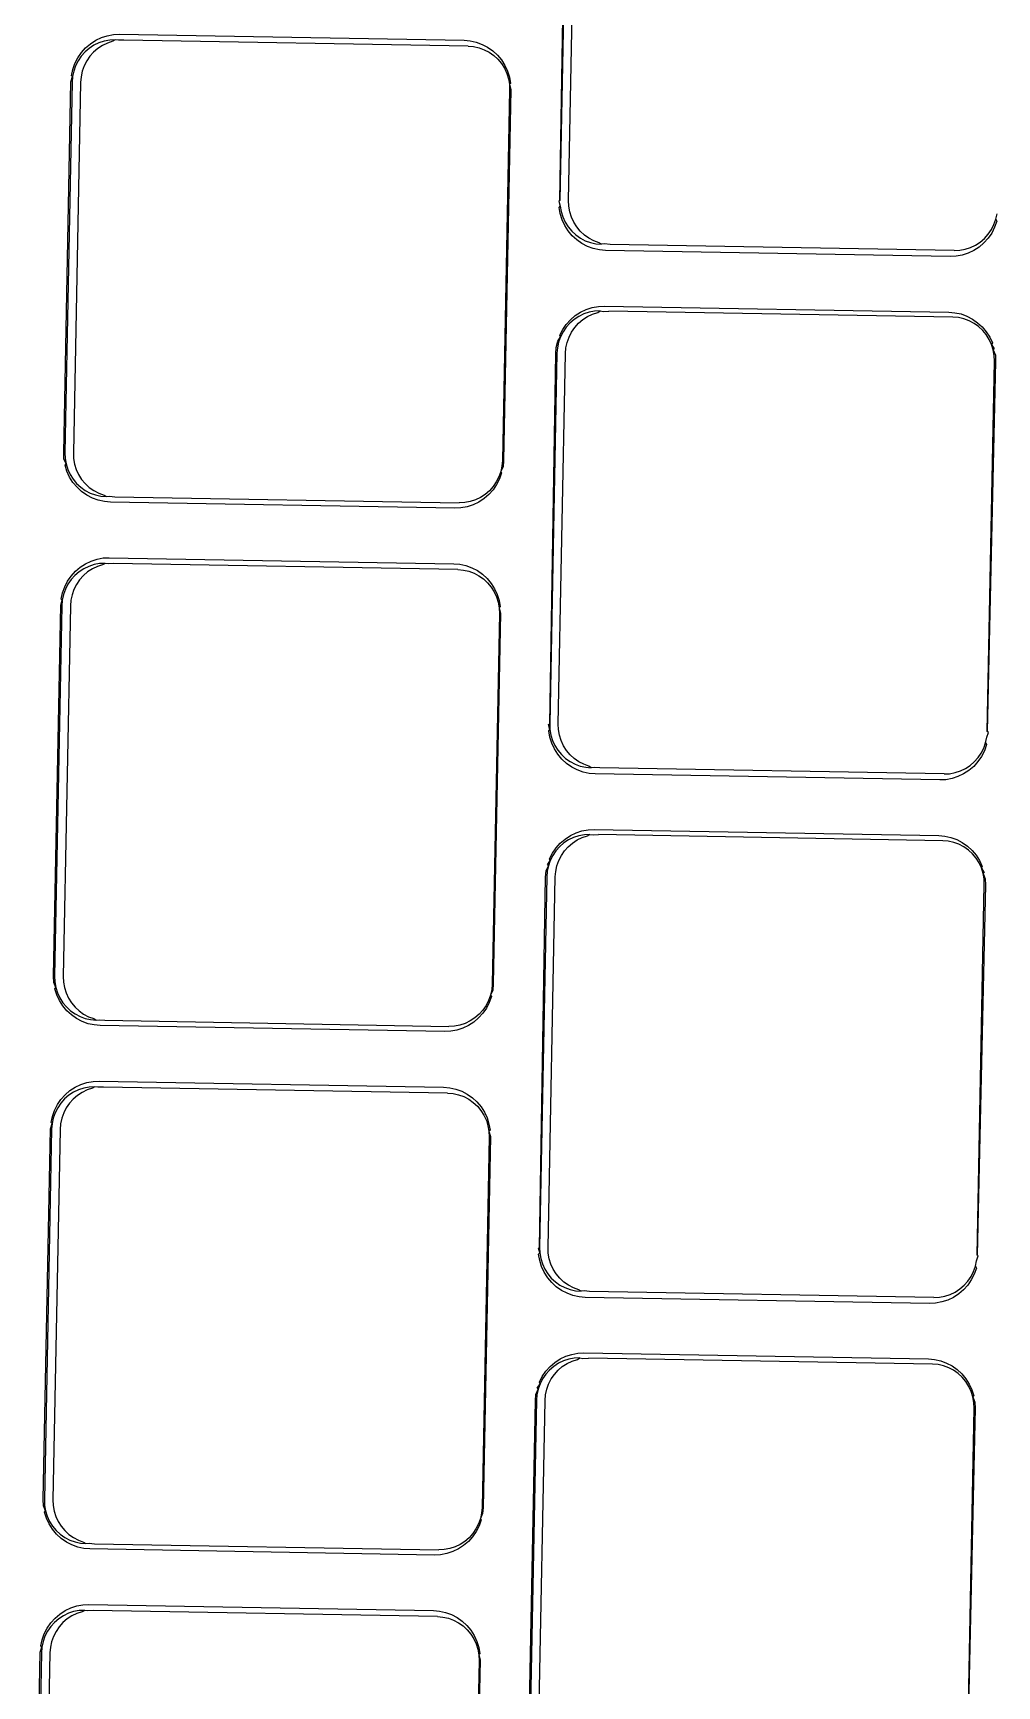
# Model space of a CAD drawing. Header units: millimetres. Extents: x 44692 to 333458, y -26854 to 14445.
# Drawn here: x 314041.9 to 314072.6, y -18710.8 to -18658.2 of the extents above; entities that cross this region are included whole.
import ezdxf

# ---------------------------------------------------------------- set-up
doc = ezdxf.new("R2010")
doc.units = ezdxf.units.MM
doc.header["$LTSCALE"] = 100
doc.layers.add('Muebles', color=112, linetype='Continuous')

msp = doc.modelspace()

# ---------------------------------------------------------------- linework, layer by layer
at = {"layer": 'Muebles'}
for p, q in [((314058.909, -18651.69), (314058.679, -18663.496)), ((314058.679, -18663.496), (314058.874, -18651.704)), ((314058.952, -18663.501), (314059.183, -18651.695)), ((314043.896, -18658.396), (314044.077, -18658.31)), ((314044.077, -18658.31), (314044.266, -18658.248)), ((314044.266, -18658.248), (314044.462, -18658.212)), ((314044.462, -18658.212), (314044.656, -18658.203)), ((314044.656, -18658.203), (314055.627, -18658.396)), ((314043.327, -18658.954), (314043.441, -18658.787)), ((314043.558, -18658.768), (314043.438, -18658.901)), ((314043.441, -18658.787), (314043.576, -18658.637)), ((314043.693, -18658.652), (314043.558, -18658.768)), ((314043.576, -18658.637), (314043.728, -18658.506)), ((314043.842, -18658.555), (314043.693, -18658.652)), ((314043.831, -18658.773), (314043.711, -18658.906)), ((314043.728, -18658.506), (314043.896, -18658.396)), ((314043.966, -18658.657), (314043.831, -18658.773)), ((314044.002, -18658.478), (314043.842, -18658.555)), ((314044.115, -18658.559), (314043.966, -18658.657)), ((314044.17, -18658.423), (314044.002, -18658.478)), ((314044.275, -18658.483), (314044.115, -18658.559)), ((314044.345, -18658.391), (314044.17, -18658.423)), ((314044.444, -18658.428), (314044.275, -18658.483)), ((314044.521, -18658.383), (314044.345, -18658.391)), ((314044.521, -18658.383), (314044.444, -18658.428)), ((314044.618, -18658.396), (314044.521, -18658.383)), ((314044.794, -18658.387), (314044.618, -18658.396)), ((314055.755, -18658.581), (314044.794, -18658.387)), ((314055.627, -18658.396), (314055.82, -18658.413)), ((314055.755, -18658.581), (314055.931, -18658.596)), ((314055.82, -18658.413), (314056.015, -18658.456)), ((314055.931, -18658.596), (314056.104, -18658.634)), ((314056.015, -18658.456), (314056.202, -18658.524)), ((314056.104, -18658.634), (314056.27, -18658.694)), ((314056.202, -18658.524), (314056.379, -18658.617)), ((314056.27, -18658.694), (314056.427, -18658.777)), ((314056.379, -18658.617), (314056.542, -18658.732)), ((314056.427, -18658.777), (314056.572, -18658.879)), ((314056.542, -18658.732), (314056.689, -18658.868)), ((314056.572, -18658.879), (314056.703, -18659)), ((314056.689, -18658.868), (314056.818, -18659.023)), ((314043.124, -18659.523), (314043.167, -18659.325)), ((314043.196, -18659.377), (314043.158, -18659.553)), ((314043.167, -18659.325), (314043.235, -18659.134)), ((314043.256, -18659.208), (314043.196, -18659.377)), ((314043.235, -18659.134), (314043.327, -18658.954)), ((314043.337, -18659.048), (314043.256, -18659.208)), ((314043.438, -18658.901), (314043.337, -18659.048)), ((314043.469, -18659.382), (314043.431, -18659.558)), ((314043.529, -18659.213), (314043.469, -18659.382)), ((314043.61, -18659.053), (314043.529, -18659.213)), ((314043.711, -18658.906), (314043.61, -18659.053)), ((314056.703, -18659), (314056.817, -18659.137)), ((314056.817, -18659.137), (314056.912, -18659.288)), ((314056.818, -18659.023), (314056.926, -18659.193)), ((314056.912, -18659.288), (314056.987, -18659.45)), ((314056.926, -18659.193), (314057.01, -18659.377)), ((314057.01, -18659.377), (314057.071, -18659.57)), ((314042.878, -18671.537), (314043.108, -18659.72)), ((314043.143, -18659.732), (314042.913, -18671.537)), ((314043.108, -18659.72), (314043.158, -18659.553)), ((314043.158, -18659.553), (314043.124, -18659.523)), ((314043.158, -18659.553), (314043.143, -18659.732)), ((314043.416, -18659.737), (314043.186, -18671.542)), ((314043.431, -18659.558), (314043.416, -18659.737)), ((314056.987, -18659.45), (314057.04, -18659.622)), ((314057.04, -18659.622), (314057.072, -18659.798)), ((314057.071, -18659.57), (314057.106, -18659.77)), ((314057.106, -18659.77), (314057.072, -18659.798)), ((314057.072, -18659.798), (314057.08, -18659.978)), ((314057.072, -18659.798), (314057.115, -18659.967)), ((314057.08, -18659.978), (314056.85, -18671.783)), ((314057.115, -18659.967), (314056.885, -18671.784)), ((314058.679, -18663.496), (314058.644, -18663.521)), ((314058.644, -18663.521), (314058.687, -18663.675)), ((314058.96, -18663.68), (314058.952, -18663.501)), ((314058.653, -18663.718), (314058.687, -18663.675)), ((314058.688, -18663.918), (314058.653, -18663.718)), ((314058.687, -18663.675), (314058.719, -18663.852)), ((314058.748, -18664.111), (314058.688, -18663.918)), ((314058.719, -18663.852), (314058.772, -18664.023)), ((314058.833, -18664.295), (314058.748, -18664.111)), ((314058.772, -18664.023), (314058.847, -18664.186)), ((314058.992, -18663.857), (314058.96, -18663.68)), ((314059.045, -18664.028), (314058.992, -18663.857)), ((314059.12, -18664.19), (314059.045, -18664.028)), ((314072.503, -18664.265), (314072.563, -18664.096)), ((314072.593, -18664.158), (314072.523, -18664.354)), ((314072.563, -18664.096), (314072.601, -18663.921)), ((314072.563, -18664.096), (314072.593, -18664.158)), ((314058.941, -18664.465), (314058.833, -18664.295)), ((314058.847, -18664.186), (314058.942, -18664.337)), ((314059.069, -18664.62), (314058.941, -18664.465)), ((314058.942, -18664.337), (314059.056, -18664.474)), ((314059.056, -18664.474), (314059.187, -18664.595)), ((314059.217, -18664.756), (314059.069, -18664.62)), ((314059.215, -18664.342), (314059.12, -18664.19)), ((314059.187, -18664.595), (314059.332, -18664.697)), ((314059.329, -18664.479), (314059.215, -18664.342)), ((314059.46, -18664.599), (314059.329, -18664.479)), ((314059.605, -18664.702), (314059.46, -18664.599)), ((314072.201, -18664.706), (314072.321, -18664.573)), ((314072.431, -18664.535), (314072.317, -18664.701)), ((314072.321, -18664.573), (314072.422, -18664.425)), ((314072.422, -18664.425), (314072.503, -18664.265)), ((314072.523, -18664.354), (314072.431, -18664.535)), ((314059.38, -18664.872), (314059.217, -18664.756)), ((314059.332, -18664.697), (314059.489, -18664.779)), ((314059.557, -18664.964), (314059.38, -18664.872)), ((314059.489, -18664.779), (314059.655, -18664.84)), ((314059.744, -18665.033), (314059.557, -18664.964)), ((314059.762, -18664.784), (314059.605, -18664.702)), ((314059.655, -18664.84), (314059.828, -18664.878)), ((314059.939, -18665.076), (314059.744, -18665.033)), ((314059.928, -18664.845), (314059.762, -18664.784)), ((314059.828, -18664.878), (314060.004, -18664.893)), ((314060.004, -18664.893), (314059.928, -18664.845)), ((314060.131, -18665.092), (314059.939, -18665.076)), ((314060.101, -18664.883), (314060.004, -18664.893)), ((314060.277, -18664.898), (314060.101, -18664.883)), ((314071.103, -18665.285), (314060.131, -18665.092)), ((314071.238, -18665.091), (314060.277, -18664.898)), ((314071.238, -18665.091), (314071.414, -18665.082)), ((314071.414, -18665.082), (314071.589, -18665.05)), ((314071.682, -18665.178), (314071.492, -18665.24)), ((314071.589, -18665.05), (314071.757, -18664.996)), ((314071.862, -18665.092), (314071.682, -18665.178)), ((314071.757, -18664.996), (314071.917, -18664.919)), ((314072.03, -18664.982), (314071.862, -18665.092)), ((314071.917, -18664.919), (314072.066, -18664.822)), ((314072.183, -18664.851), (314072.03, -18664.982)), ((314072.066, -18664.822), (314072.201, -18664.706)), ((314072.317, -18664.701), (314072.183, -18664.851)), ((314071.296, -18665.276), (314071.103, -18665.285)), ((314071.492, -18665.24), (314071.296, -18665.276)), ((314058.883, -18667.447), (314059.017, -18667.297)), ((314059.134, -18667.288), (314058.999, -18667.404)), ((314059.017, -18667.297), (314059.17, -18667.166)), ((314059.283, -18667.191), (314059.134, -18667.288)), ((314059.17, -18667.166), (314059.337, -18667.056)), ((314059.272, -18667.409), (314059.408, -18667.293)), ((314059.444, -18667.114), (314059.283, -18667.191)), ((314059.337, -18667.056), (314059.518, -18666.97)), ((314059.408, -18667.293), (314059.556, -18667.196)), ((314059.612, -18667.059), (314059.444, -18667.114)), ((314059.518, -18666.97), (314059.708, -18666.908)), ((314059.556, -18667.196), (314059.717, -18667.119)), ((314059.786, -18667.027), (314059.612, -18667.059)), ((314059.708, -18666.908), (314059.904, -18666.872)), ((314059.717, -18667.119), (314059.885, -18667.064)), ((314059.963, -18667.019), (314059.786, -18667.027)), ((314059.885, -18667.064), (314059.963, -18667.019)), ((314059.904, -18666.872), (314060.097, -18666.863)), ((314059.963, -18667.019), (314060.059, -18667.032)), ((314060.059, -18667.032), (314060.236, -18667.024)), ((314060.097, -18666.863), (314071.068, -18667.056)), ((314071.196, -18667.217), (314060.236, -18667.024)), ((314071.068, -18667.056), (314071.261, -18667.073)), ((314071.373, -18667.232), (314071.196, -18667.217)), ((314071.261, -18667.073), (314071.456, -18667.115)), ((314071.545, -18667.27), (314071.373, -18667.232)), ((314071.456, -18667.115), (314071.643, -18667.184)), ((314071.712, -18667.331), (314071.545, -18667.27)), ((314071.643, -18667.184), (314071.82, -18667.276)), ((314071.82, -18667.276), (314071.983, -18667.392)), ((314058.609, -18667.985), (314058.698, -18667.844)), ((314058.698, -18667.844), (314058.637, -18668.014)), ((314058.676, -18667.794), (314058.768, -18667.613)), ((314058.698, -18667.844), (314058.676, -18667.794)), ((314058.779, -18667.685), (314058.698, -18667.844)), ((314058.768, -18667.613), (314058.883, -18667.447)), ((314058.88, -18667.537), (314058.779, -18667.685)), ((314058.999, -18667.404), (314058.88, -18667.537)), ((314058.971, -18667.849), (314059.052, -18667.69)), ((314059.052, -18667.69), (314059.153, -18667.542)), ((314059.153, -18667.542), (314059.272, -18667.409)), ((314071.869, -18667.413), (314071.712, -18667.331)), ((314072.014, -18667.515), (314071.869, -18667.413)), ((314071.983, -18667.392), (314072.131, -18667.528)), ((314072.144, -18667.636), (314072.014, -18667.515)), ((314072.131, -18667.528), (314072.259, -18667.683)), ((314072.258, -18667.773), (314072.144, -18667.636)), ((314072.354, -18667.924), (314072.258, -18667.773)), ((314072.259, -18667.683), (314072.367, -18667.853)), ((314058.584, -18668.368), (314058.354, -18680.174)), ((314058.549, -18668.38), (314058.566, -18668.183)), ((314058.566, -18668.183), (314058.609, -18667.985)), ((314058.599, -18668.189), (314058.584, -18668.368)), ((314058.637, -18668.014), (314058.599, -18668.189)), ((314058.857, -18668.373), (314058.872, -18668.194)), ((314058.872, -18668.194), (314058.91, -18668.018)), ((314058.91, -18668.018), (314058.971, -18667.849)), ((314072.429, -18668.087), (314072.354, -18667.924)), ((314072.367, -18667.853), (314072.452, -18668.037)), ((314072.452, -18668.037), (314072.429, -18668.087)), ((314072.482, -18668.258), (314072.429, -18668.087)), ((314072.429, -18668.087), (314072.512, -18668.23)), ((314072.512, -18668.23), (314072.482, -18668.258)), ((314072.513, -18668.435), (314072.482, -18668.258)), ((314072.482, -18668.258), (314072.547, -18668.43)), ((314058.354, -18680.174), (314058.549, -18668.38)), ((314058.627, -18680.178), (314058.857, -18668.373)), ((314072.291, -18680.419), (314072.521, -18668.614)), ((314072.556, -18668.627), (314072.291, -18680.419)), ((314072.521, -18668.614), (314072.513, -18668.435)), ((314072.547, -18668.43), (314072.556, -18668.627)), ((314042.886, -18671.734), (314042.878, -18671.537)), ((314042.952, -18671.894), (314042.886, -18671.734)), ((314042.913, -18671.537), (314042.921, -18671.717)), ((314042.921, -18671.717), (314042.952, -18671.894)), ((314042.922, -18671.934), (314042.952, -18671.894)), ((314042.982, -18672.127), (314042.922, -18671.934)), ((314042.952, -18671.894), (314043.005, -18672.065)), ((314043.186, -18671.542), (314043.194, -18671.722)), ((314043.194, -18671.722), (314043.225, -18671.898)), ((314043.225, -18671.898), (314043.278, -18672.069)), ((314056.834, -18671.962), (314056.797, -18672.138)), ((314056.868, -18671.981), (314056.797, -18672.138)), ((314056.85, -18671.783), (314056.834, -18671.962)), ((314056.885, -18671.784), (314056.868, -18671.981)), ((314043.067, -18672.311), (314042.982, -18672.127)), ((314043.005, -18672.065), (314043.08, -18672.227)), ((314043.174, -18672.481), (314043.067, -18672.311)), ((314043.08, -18672.227), (314043.176, -18672.378)), ((314043.303, -18672.636), (314043.174, -18672.481)), ((314043.176, -18672.378), (314043.29, -18672.515)), ((314043.278, -18672.069), (314043.353, -18672.232)), ((314043.29, -18672.515), (314043.42, -18672.636)), ((314043.353, -18672.232), (314043.449, -18672.383)), ((314043.449, -18672.383), (314043.563, -18672.52)), ((314043.563, -18672.52), (314043.693, -18672.641)), ((314056.665, -18672.551), (314056.551, -18672.717)), ((314056.655, -18672.467), (314056.554, -18672.614)), ((314056.736, -18672.307), (314056.655, -18672.467)), ((314056.757, -18672.37), (314056.665, -18672.551)), ((314056.797, -18672.138), (314056.736, -18672.307)), ((314056.825, -18672.179), (314056.757, -18672.37)), ((314056.797, -18672.138), (314056.825, -18672.179)), ((314043.45, -18672.772), (314043.303, -18672.636)), ((314043.42, -18672.636), (314043.565, -18672.738)), ((314043.614, -18672.888), (314043.45, -18672.772)), ((314043.565, -18672.738), (314043.722, -18672.821)), ((314043.791, -18672.98), (314043.614, -18672.888)), ((314043.693, -18672.641), (314043.838, -18672.743)), ((314043.722, -18672.821), (314043.889, -18672.881)), ((314043.978, -18673.049), (314043.791, -18672.98)), ((314043.838, -18672.743), (314043.995, -18672.826)), ((314043.889, -18672.881), (314044.061, -18672.92)), ((314044.172, -18673.092), (314043.978, -18673.049)), ((314043.995, -18672.826), (314044.162, -18672.886)), ((314044.061, -18672.92), (314044.238, -18672.934)), ((314044.162, -18672.886), (314044.238, -18672.934)), ((314044.365, -18673.108), (314044.172, -18673.092)), ((314044.238, -18672.934), (314044.334, -18672.924)), ((314044.334, -18672.924), (314044.511, -18672.939)), ((314055.337, -18673.301), (314044.365, -18673.108)), ((314044.511, -18672.939), (314055.471, -18673.133)), ((314055.822, -18673.092), (314055.648, -18673.124)), ((314055.99, -18673.037), (314055.822, -18673.092)), ((314056.096, -18673.108), (314055.916, -18673.194)), ((314056.15, -18672.961), (314055.99, -18673.037)), ((314056.264, -18672.998), (314056.096, -18673.108)), ((314056.299, -18672.863), (314056.15, -18672.961)), ((314056.417, -18672.867), (314056.264, -18672.998)), ((314056.435, -18672.747), (314056.299, -18672.863)), ((314056.551, -18672.717), (314056.417, -18672.867)), ((314056.554, -18672.614), (314056.435, -18672.747)), ((314055.53, -18673.292), (314055.337, -18673.301)), ((314055.648, -18673.124), (314055.471, -18673.133)), ((314055.726, -18673.256), (314055.53, -18673.292)), ((314055.916, -18673.194), (314055.726, -18673.256)), ((314043.251, -18675.313), (314043.403, -18675.182)), ((314043.403, -18675.182), (314043.571, -18675.072)), ((314043.677, -18675.156), (314043.517, -18675.232)), ((314043.571, -18675.072), (314043.752, -18674.986)), ((314043.845, -18675.101), (314043.677, -18675.156)), ((314043.752, -18674.986), (314043.941, -18674.924)), ((314043.95, -18675.161), (314043.79, -18675.237)), ((314044.019, -18675.069), (314043.845, -18675.101)), ((314043.941, -18674.924), (314044.137, -18674.888)), ((314044.118, -18675.106), (314043.95, -18675.161)), ((314044.196, -18675.06), (314044.019, -18675.069)), ((314044.196, -18675.06), (314044.118, -18675.106)), ((314044.137, -18674.888), (314044.331, -18674.879)), ((314044.293, -18675.074), (314044.196, -18675.06)), ((314044.469, -18675.065), (314044.293, -18675.074)), ((314044.331, -18674.879), (314055.302, -18675.072)), ((314055.43, -18675.258), (314044.469, -18675.065)), ((314055.302, -18675.072), (314055.495, -18675.089)), ((314055.495, -18675.089), (314055.689, -18675.131)), ((314055.689, -18675.131), (314055.877, -18675.2)), ((314055.877, -18675.2), (314056.054, -18675.292)), ((314042.91, -18675.81), (314043.002, -18675.629)), ((314043.012, -18675.726), (314042.931, -18675.886)), ((314043.002, -18675.629), (314043.116, -18675.463)), ((314043.113, -18675.579), (314043.012, -18675.726)), ((314043.233, -18675.446), (314043.113, -18675.579)), ((314043.116, -18675.463), (314043.251, -18675.313)), ((314043.285, -18675.731), (314043.204, -18675.891)), ((314043.368, -18675.33), (314043.233, -18675.446)), ((314043.386, -18675.583), (314043.285, -18675.731)), ((314043.517, -18675.232), (314043.368, -18675.33)), ((314043.506, -18675.45), (314043.386, -18675.583)), ((314043.641, -18675.334), (314043.506, -18675.45)), ((314043.79, -18675.237), (314043.641, -18675.334)), ((314055.43, -18675.258), (314055.606, -18675.273)), ((314055.606, -18675.273), (314055.779, -18675.311)), ((314055.779, -18675.311), (314055.945, -18675.372)), ((314055.945, -18675.372), (314056.102, -18675.454)), ((314056.054, -18675.292), (314056.217, -18675.408)), ((314056.102, -18675.454), (314056.247, -18675.557)), ((314056.217, -18675.408), (314056.364, -18675.544)), ((314056.247, -18675.557), (314056.378, -18675.678)), ((314056.364, -18675.544), (314056.493, -18675.699)), ((314056.378, -18675.678), (314056.492, -18675.815)), ((314056.493, -18675.699), (314056.601, -18675.869)), ((314042.783, -18676.396), (314042.833, -18676.231)), ((314042.799, -18676.199), (314042.842, -18676.001)), ((314042.833, -18676.231), (314042.799, -18676.199)), ((314042.833, -18676.231), (314042.818, -18676.41)), ((314042.871, -18676.055), (314042.833, -18676.231)), ((314042.842, -18676.001), (314042.91, -18675.81)), ((314042.931, -18675.886), (314042.871, -18676.055)), ((314043.106, -18676.235), (314043.091, -18676.414)), ((314043.144, -18676.06), (314043.106, -18676.235)), ((314043.204, -18675.891), (314043.144, -18676.06)), ((314056.492, -18675.815), (314056.587, -18675.966)), ((314056.587, -18675.966), (314056.662, -18676.128)), ((314056.601, -18675.869), (314056.685, -18676.053)), ((314056.662, -18676.128), (314056.715, -18676.299)), ((314056.685, -18676.053), (314056.746, -18676.246)), ((314056.746, -18676.246), (314056.781, -18676.446)), ((314042.553, -18688.213), (314042.783, -18676.396)), ((314042.818, -18676.41), (314042.588, -18688.215)), ((314043.091, -18676.414), (314042.861, -18688.22)), ((314056.755, -18676.656), (314056.524, -18688.461)), ((314056.79, -18676.643), (314056.559, -18688.46)), ((314056.715, -18676.299), (314056.746, -18676.476)), ((314056.781, -18676.446), (314056.746, -18676.476)), ((314056.746, -18676.476), (314056.755, -18676.656)), ((314056.746, -18676.476), (314056.79, -18676.643)), ((314058.319, -18680.197), (314058.354, -18680.174)), ((314058.362, -18680.353), (314058.319, -18680.197)), ((314058.328, -18680.394), (314058.362, -18680.353)), ((314058.363, -18680.594), (314058.328, -18680.394)), ((314058.354, -18680.174), (314058.362, -18680.353)), ((314058.362, -18680.353), (314058.393, -18680.53)), ((314058.635, -18680.358), (314058.627, -18680.178)), ((314058.666, -18680.535), (314058.635, -18680.358)), ((314072.276, -18680.598), (314072.326, -18680.45)), ((314072.326, -18680.45), (314072.291, -18680.419)), ((314058.423, -18680.787), (314058.363, -18680.594)), ((314058.393, -18680.53), (314058.447, -18680.701)), ((314058.508, -18680.971), (314058.423, -18680.787)), ((314058.447, -18680.701), (314058.522, -18680.863)), ((314058.616, -18681.141), (314058.508, -18680.971)), ((314058.522, -18680.863), (314058.617, -18681.014)), ((314058.72, -18680.706), (314058.666, -18680.535)), ((314058.795, -18680.868), (314058.72, -18680.706)), ((314058.89, -18681.019), (314058.795, -18680.868)), ((314072.097, -18681.103), (314072.178, -18680.943)), ((314072.178, -18680.943), (314072.238, -18680.774)), ((314072.268, -18680.834), (314072.198, -18681.03)), ((314072.238, -18680.774), (314072.276, -18680.598)), ((314072.238, -18680.774), (314072.268, -18680.834)), ((314058.744, -18681.296), (314058.616, -18681.141)), ((314058.617, -18681.014), (314058.731, -18681.152)), ((314058.731, -18681.152), (314058.862, -18681.272)), ((314058.891, -18681.432), (314058.744, -18681.296)), ((314058.862, -18681.272), (314059.007, -18681.375)), ((314059.004, -18681.156), (314058.89, -18681.019)), ((314059.055, -18681.548), (314058.891, -18681.432)), ((314059.135, -18681.277), (314059.004, -18681.156)), ((314059.007, -18681.375), (314059.164, -18681.457)), ((314059.28, -18681.38), (314059.135, -18681.277)), ((314059.164, -18681.457), (314059.33, -18681.518)), ((314059.437, -18681.462), (314059.28, -18681.38)), ((314059.33, -18681.518), (314059.503, -18681.556)), ((314059.603, -18681.523), (314059.437, -18681.462)), ((314059.679, -18681.571), (314059.603, -18681.523)), ((314071.592, -18681.597), (314071.741, -18681.5)), ((314071.858, -18681.527), (314071.705, -18681.658)), ((314071.741, -18681.5), (314071.876, -18681.383)), ((314071.992, -18681.377), (314071.858, -18681.527)), ((314071.876, -18681.383), (314071.996, -18681.25)), ((314072.106, -18681.211), (314071.992, -18681.377)), ((314071.996, -18681.25), (314072.097, -18681.103)), ((314072.198, -18681.03), (314072.106, -18681.211)), ((314059.232, -18681.64), (314059.055, -18681.548)), ((314059.419, -18681.709), (314059.232, -18681.64)), ((314059.614, -18681.751), (314059.419, -18681.709)), ((314059.503, -18681.556), (314059.679, -18681.571)), ((314059.806, -18681.768), (314059.614, -18681.751)), ((314059.776, -18681.561), (314059.679, -18681.571)), ((314059.952, -18681.575), (314059.776, -18681.561)), ((314070.778, -18681.961), (314059.806, -18681.768)), ((314070.913, -18681.769), (314059.952, -18681.575)), ((314070.971, -18681.952), (314070.778, -18681.961)), ((314070.913, -18681.769), (314071.089, -18681.76)), ((314071.167, -18681.916), (314070.971, -18681.952)), ((314071.089, -18681.76), (314071.263, -18681.728)), ((314071.357, -18681.854), (314071.167, -18681.916)), ((314071.263, -18681.728), (314071.432, -18681.673)), ((314071.537, -18681.768), (314071.357, -18681.854)), ((314071.432, -18681.673), (314071.592, -18681.597)), ((314071.705, -18681.658), (314071.537, -18681.768)), ((314059.193, -18683.646), (314059.383, -18683.584)), ((314059.383, -18683.584), (314059.579, -18683.548)), ((314059.579, -18683.548), (314059.772, -18683.539)), ((314059.772, -18683.539), (314070.743, -18683.732)), ((314058.443, -18684.289), (314058.557, -18684.123)), ((314058.674, -18684.082), (314058.555, -18684.215)), ((314058.557, -18684.123), (314058.692, -18683.973)), ((314058.809, -18683.966), (314058.674, -18684.082)), ((314058.692, -18683.973), (314058.845, -18683.842)), ((314058.958, -18683.869), (314058.809, -18683.966)), ((314058.828, -18684.22), (314058.947, -18684.087)), ((314058.845, -18683.842), (314059.012, -18683.732)), ((314058.947, -18684.087), (314059.082, -18683.971)), ((314059.118, -18683.792), (314058.958, -18683.869)), ((314059.012, -18683.732), (314059.193, -18683.646)), ((314059.082, -18683.971), (314059.231, -18683.873)), ((314059.287, -18683.737), (314059.118, -18683.792)), ((314059.231, -18683.873), (314059.391, -18683.797)), ((314059.461, -18683.705), (314059.287, -18683.737)), ((314059.391, -18683.797), (314059.56, -18683.742)), ((314059.638, -18683.697), (314059.461, -18683.705)), ((314059.56, -18683.742), (314059.638, -18683.697)), ((314059.638, -18683.697), (314059.734, -18683.71)), ((314059.734, -18683.71), (314059.911, -18683.701)), ((314070.871, -18683.895), (314059.911, -18683.701)), ((314070.743, -18683.732), (314070.936, -18683.748)), ((314071.047, -18683.91), (314070.871, -18683.895)), ((314070.936, -18683.748), (314071.131, -18683.791)), ((314071.22, -18683.948), (314071.047, -18683.91)), ((314071.131, -18683.791), (314071.318, -18683.86)), ((314071.386, -18684.008), (314071.22, -18683.948)), ((314071.318, -18683.86), (314071.495, -18683.952)), ((314071.543, -18684.091), (314071.386, -18684.008)), ((314071.495, -18683.952), (314071.658, -18684.068)), ((314071.689, -18684.193), (314071.543, -18684.091)), ((314071.658, -18684.068), (314071.806, -18684.204)), ((314058.241, -18684.859), (314058.312, -18684.691)), ((314058.312, -18684.691), (314058.274, -18684.867)), ((314058.283, -18684.661), (314058.372, -18684.522)), ((314058.312, -18684.691), (314058.283, -18684.661)), ((314058.372, -18684.522), (314058.312, -18684.691)), ((314058.351, -18684.47), (314058.443, -18684.289)), ((314058.372, -18684.522), (314058.351, -18684.47)), ((314058.454, -18684.363), (314058.372, -18684.522)), ((314058.555, -18684.215), (314058.454, -18684.363)), ((314058.547, -18684.872), (314058.585, -18684.696)), ((314058.585, -18684.696), (314058.645, -18684.527)), ((314058.645, -18684.527), (314058.727, -18684.367)), ((314058.727, -18684.367), (314058.828, -18684.22)), ((314071.819, -18684.314), (314071.689, -18684.193)), ((314071.806, -18684.204), (314071.934, -18684.359)), ((314071.933, -18684.451), (314071.819, -18684.314)), ((314072.028, -18684.602), (314071.933, -18684.451)), ((314071.934, -18684.359), (314072.042, -18684.529)), ((314072.104, -18684.764), (314072.028, -18684.602)), ((314072.042, -18684.529), (314072.127, -18684.713)), ((314058.259, -18685.046), (314058.029, -18696.851)), ((314058.029, -18696.851), (314058.224, -18685.056)), ((314058.224, -18685.056), (314058.241, -18684.859)), ((314058.274, -18684.867), (314058.259, -18685.046)), ((314058.302, -18696.856), (314058.532, -18685.051)), ((314058.532, -18685.051), (314058.547, -18684.872)), ((314072.127, -18684.713), (314072.104, -18684.764)), ((314072.157, -18684.936), (314072.104, -18684.764)), ((314072.104, -18684.764), (314072.187, -18684.906)), ((314072.187, -18684.906), (314072.157, -18684.936)), ((314072.188, -18685.112), (314072.157, -18684.936)), ((314072.157, -18684.936), (314072.222, -18685.106)), ((314072.196, -18685.292), (314072.188, -18685.112)), ((314072.222, -18685.106), (314072.231, -18685.303)), ((314071.966, -18697.097), (314072.196, -18685.292)), ((314072.231, -18685.303), (314071.966, -18697.097)), ((314042.561, -18688.41), (314042.553, -18688.213)), ((314042.588, -18688.215), (314042.596, -18688.395)), ((314042.861, -18688.22), (314042.869, -18688.399)), ((314042.627, -18688.571), (314042.561, -18688.41)), ((314042.596, -18688.395), (314042.627, -18688.571)), ((314042.597, -18688.61), (314042.627, -18688.571)), ((314042.657, -18688.803), (314042.597, -18688.61)), ((314042.627, -18688.571), (314042.68, -18688.742)), ((314042.742, -18688.987), (314042.657, -18688.803)), ((314042.68, -18688.742), (314042.755, -18688.905)), ((314042.755, -18688.905), (314042.851, -18689.056)), ((314042.869, -18688.399), (314042.9, -18688.576)), ((314042.9, -18688.576), (314042.953, -18688.747)), ((314042.953, -18688.747), (314043.028, -18688.91)), ((314043.028, -18688.91), (314043.124, -18689.061)), ((314056.471, -18688.816), (314056.411, -18688.985)), ((314056.5, -18688.855), (314056.432, -18689.046)), ((314056.509, -18688.64), (314056.471, -18688.816)), ((314056.543, -18688.657), (314056.471, -18688.816)), ((314056.471, -18688.816), (314056.5, -18688.855)), ((314056.524, -18688.461), (314056.509, -18688.64)), ((314056.559, -18688.46), (314056.543, -18688.657)), ((314042.849, -18689.157), (314042.742, -18688.987)), ((314042.978, -18689.312), (314042.849, -18689.157)), ((314042.851, -18689.056), (314042.965, -18689.193)), ((314042.965, -18689.193), (314043.095, -18689.314)), ((314043.125, -18689.448), (314042.978, -18689.312)), ((314043.095, -18689.314), (314043.24, -18689.416)), ((314043.124, -18689.061), (314043.238, -18689.198)), ((314043.238, -18689.198), (314043.368, -18689.319)), ((314043.24, -18689.416), (314043.397, -18689.498)), ((314043.368, -18689.319), (314043.513, -18689.421)), ((314043.513, -18689.421), (314043.67, -18689.503)), ((314056.11, -18689.425), (314055.974, -18689.541)), ((314056.226, -18689.393), (314056.092, -18689.543)), ((314056.229, -18689.292), (314056.11, -18689.425)), ((314056.34, -18689.227), (314056.226, -18689.393)), ((314056.33, -18689.144), (314056.229, -18689.292)), ((314056.411, -18688.985), (314056.33, -18689.144)), ((314056.432, -18689.046), (314056.34, -18689.227)), ((314043.289, -18689.564), (314043.125, -18689.448)), ((314043.466, -18689.656), (314043.289, -18689.564)), ((314043.397, -18689.498), (314043.564, -18689.559)), ((314043.653, -18689.725), (314043.466, -18689.656)), ((314043.564, -18689.559), (314043.736, -18689.597)), ((314043.847, -18689.767), (314043.653, -18689.725)), ((314043.67, -18689.503), (314043.837, -18689.564)), ((314043.736, -18689.597), (314043.913, -18689.612)), ((314043.837, -18689.564), (314043.913, -18689.612)), ((314044.04, -18689.784), (314043.847, -18689.767)), ((314043.913, -18689.612), (314044.009, -18689.602)), ((314044.009, -18689.602), (314044.186, -18689.617)), ((314055.012, -18689.977), (314044.04, -18689.784)), ((314044.186, -18689.617), (314055.146, -18689.81)), ((314055.323, -18689.802), (314055.146, -18689.81)), ((314055.401, -18689.932), (314055.205, -18689.968)), ((314055.497, -18689.77), (314055.323, -18689.802)), ((314055.591, -18689.87), (314055.401, -18689.932)), ((314055.665, -18689.715), (314055.497, -18689.77)), ((314055.771, -18689.784), (314055.591, -18689.87)), ((314055.825, -18689.638), (314055.665, -18689.715)), ((314055.939, -18689.674), (314055.771, -18689.784)), ((314055.974, -18689.541), (314055.825, -18689.638)), ((314056.092, -18689.543), (314055.939, -18689.674)), ((314055.205, -18689.968), (314055.012, -18689.977)), ((314042.791, -18692.139), (314042.926, -18691.989)), ((314043.043, -18692.007), (314042.907, -18692.123)), ((314042.926, -18691.989), (314043.078, -18691.858)), ((314043.192, -18691.91), (314043.043, -18692.007)), ((314043.078, -18691.858), (314043.246, -18691.748)), ((314043.316, -18692.012), (314043.18, -18692.128)), ((314043.352, -18691.833), (314043.192, -18691.91)), ((314043.246, -18691.748), (314043.427, -18691.662)), ((314043.465, -18691.915), (314043.316, -18692.012)), ((314043.52, -18691.779), (314043.352, -18691.833)), ((314043.427, -18691.662), (314043.616, -18691.6)), ((314043.625, -18691.838), (314043.465, -18691.915)), ((314043.694, -18691.747), (314043.52, -18691.779)), ((314043.616, -18691.6), (314043.812, -18691.564)), ((314043.793, -18691.783), (314043.625, -18691.838)), ((314043.871, -18691.738), (314043.694, -18691.747)), ((314043.871, -18691.738), (314043.793, -18691.783)), ((314043.812, -18691.564), (314044.006, -18691.555)), ((314043.967, -18691.751), (314043.871, -18691.738)), ((314044.144, -18691.743), (314043.967, -18691.751)), ((314044.006, -18691.555), (314054.977, -18691.748)), ((314055.105, -18691.936), (314044.144, -18691.743)), ((314054.977, -18691.748), (314055.17, -18691.765)), ((314055.105, -18691.936), (314055.281, -18691.951)), ((314055.17, -18691.765), (314055.364, -18691.807)), ((314055.281, -18691.951), (314055.453, -18691.989)), ((314055.364, -18691.807), (314055.552, -18691.876)), ((314055.453, -18691.989), (314055.62, -18692.05)), ((314055.552, -18691.876), (314055.729, -18691.968)), ((314055.62, -18692.05), (314055.777, -18692.132)), ((314055.729, -18691.968), (314055.892, -18692.084)), ((314042.517, -18692.677), (314042.585, -18692.486)), ((314042.606, -18692.564), (314042.546, -18692.733)), ((314042.585, -18692.486), (314042.677, -18692.305)), ((314042.687, -18692.404), (314042.606, -18692.564)), ((314042.677, -18692.305), (314042.791, -18692.139)), ((314042.788, -18692.256), (314042.687, -18692.404)), ((314042.907, -18692.123), (314042.788, -18692.256)), ((314042.879, -18692.569), (314042.819, -18692.738)), ((314042.96, -18692.409), (314042.879, -18692.569)), ((314043.061, -18692.261), (314042.96, -18692.409)), ((314043.18, -18692.128), (314043.061, -18692.261)), ((314055.777, -18692.132), (314055.922, -18692.235)), ((314055.892, -18692.084), (314056.039, -18692.22)), ((314055.922, -18692.235), (314056.052, -18692.355)), ((314056.039, -18692.22), (314056.168, -18692.375)), ((314056.052, -18692.355), (314056.166, -18692.492)), ((314056.166, -18692.492), (314056.262, -18692.643)), ((314056.168, -18692.375), (314056.276, -18692.545)), ((314056.276, -18692.545), (314056.36, -18692.729)), ((314042.228, -18704.889), (314042.458, -18693.072)), ((314042.493, -18693.087), (314042.262, -18704.893)), ((314042.458, -18693.072), (314042.508, -18692.908)), ((314042.474, -18692.875), (314042.517, -18692.677)), ((314042.508, -18692.908), (314042.474, -18692.875)), ((314042.508, -18692.908), (314042.493, -18693.087)), ((314042.546, -18692.733), (314042.508, -18692.908)), ((314042.766, -18693.092), (314042.536, -18704.898)), ((314042.781, -18692.913), (314042.766, -18693.092)), ((314042.819, -18692.738), (314042.781, -18692.913)), ((314056.262, -18692.643), (314056.337, -18692.806)), ((314056.337, -18692.806), (314056.39, -18692.977)), ((314056.36, -18692.729), (314056.421, -18692.922)), ((314056.39, -18692.977), (314056.421, -18693.154)), ((314056.421, -18692.922), (314056.456, -18693.122)), ((314056.456, -18693.122), (314056.421, -18693.154)), ((314056.429, -18693.333), (314056.199, -18705.139)), ((314056.465, -18693.319), (314056.234, -18705.136)), ((314056.421, -18693.154), (314056.429, -18693.333)), ((314056.421, -18693.154), (314056.465, -18693.319)), ((314057.994, -18696.873), (314058.029, -18696.851)), ((314058.037, -18697.031), (314057.994, -18696.873)), ((314058.003, -18697.07), (314058.037, -18697.031)), ((314058.038, -18697.27), (314058.003, -18697.07)), ((314058.029, -18696.851), (314058.037, -18697.031)), ((314058.037, -18697.031), (314058.068, -18697.208)), ((314058.098, -18697.463), (314058.038, -18697.27)), ((314058.068, -18697.208), (314058.122, -18697.379)), ((314058.31, -18697.036), (314058.302, -18696.856)), ((314058.341, -18697.212), (314058.31, -18697.036)), ((314058.395, -18697.383), (314058.341, -18697.212)), ((314071.913, -18697.452), (314071.951, -18697.276)), ((314071.951, -18697.276), (314072.001, -18697.126)), ((314072.001, -18697.126), (314071.966, -18697.097)), ((314058.183, -18697.647), (314058.098, -18697.463)), ((314058.122, -18697.379), (314058.197, -18697.541)), ((314058.291, -18697.817), (314058.183, -18697.647)), ((314058.197, -18697.541), (314058.292, -18697.692)), ((314058.419, -18697.972), (314058.291, -18697.817)), ((314058.292, -18697.692), (314058.406, -18697.829)), ((314058.47, -18697.546), (314058.395, -18697.383)), ((314058.406, -18697.829), (314058.537, -18697.95)), ((314058.565, -18697.697), (314058.47, -18697.546)), ((314058.679, -18697.834), (314058.565, -18697.697)), ((314058.81, -18697.955), (314058.679, -18697.834)), ((314071.67, -18697.928), (314071.772, -18697.781)), ((314071.772, -18697.781), (314071.853, -18697.621)), ((314071.873, -18697.706), (314071.781, -18697.887)), ((314071.853, -18697.621), (314071.913, -18697.452)), ((314071.943, -18697.51), (314071.873, -18697.706)), ((314071.913, -18697.452), (314071.943, -18697.51)), ((314058.566, -18698.108), (314058.419, -18697.972)), ((314058.537, -18697.95), (314058.682, -18698.053)), ((314058.73, -18698.224), (314058.566, -18698.108)), ((314058.682, -18698.053), (314058.839, -18698.135)), ((314058.907, -18698.316), (314058.73, -18698.224)), ((314058.955, -18698.057), (314058.81, -18697.955)), ((314058.839, -18698.135), (314059.005, -18698.195)), ((314059.094, -18698.385), (314058.907, -18698.316)), ((314059.112, -18698.14), (314058.955, -18698.057)), ((314059.005, -18698.195), (314059.178, -18698.234)), ((314059.289, -18698.427), (314059.094, -18698.385)), ((314059.278, -18698.2), (314059.112, -18698.14)), ((314059.178, -18698.234), (314059.354, -18698.248)), ((314059.354, -18698.248), (314059.278, -18698.2)), ((314059.451, -18698.238), (314059.354, -18698.248)), ((314059.627, -18698.253), (314059.451, -18698.238)), ((314070.588, -18698.447), (314059.627, -18698.253)), ((314070.938, -18698.406), (314071.107, -18698.351)), ((314071.107, -18698.351), (314071.267, -18698.275)), ((314071.38, -18698.334), (314071.212, -18698.444)), ((314071.267, -18698.275), (314071.416, -18698.177)), ((314071.533, -18698.203), (314071.38, -18698.334)), ((314071.416, -18698.177), (314071.551, -18698.061)), ((314071.667, -18698.053), (314071.533, -18698.203)), ((314071.551, -18698.061), (314071.67, -18697.928)), ((314071.781, -18697.887), (314071.667, -18698.053)), ((314059.481, -18698.444), (314059.289, -18698.427)), ((314070.453, -18698.637), (314059.481, -18698.444)), ((314070.646, -18698.628), (314070.453, -18698.637)), ((314070.588, -18698.447), (314070.764, -18698.438)), ((314070.842, -18698.592), (314070.646, -18698.628)), ((314070.764, -18698.438), (314070.938, -18698.406)), ((314071.032, -18698.53), (314070.842, -18698.592)), ((314071.212, -18698.444), (314071.032, -18698.53)), ((314058.519, -18700.518), (314058.687, -18700.408)), ((314058.793, -18700.47), (314058.633, -18700.546)), ((314058.687, -18700.408), (314058.868, -18700.322)), ((314058.962, -18700.415), (314058.793, -18700.47)), ((314058.868, -18700.322), (314059.058, -18700.26)), ((314058.906, -18700.551), (314059.066, -18700.475)), ((314059.136, -18700.383), (314058.962, -18700.415)), ((314059.058, -18700.26), (314059.254, -18700.224)), ((314059.066, -18700.475), (314059.235, -18700.42)), ((314059.313, -18700.374), (314059.136, -18700.383)), ((314059.235, -18700.42), (314059.313, -18700.374)), ((314059.254, -18700.224), (314059.447, -18700.215)), ((314059.313, -18700.374), (314059.409, -18700.388)), ((314059.409, -18700.388), (314059.586, -18700.379)), ((314059.447, -18700.215), (314070.418, -18700.408)), ((314070.546, -18700.572), (314059.586, -18700.379)), ((314070.418, -18700.408), (314070.611, -18700.424)), ((314070.611, -18700.424), (314070.806, -18700.467)), ((314070.806, -18700.467), (314070.993, -18700.536)), ((314058.026, -18701.146), (314058.118, -18700.965)), ((314058.118, -18700.965), (314058.232, -18700.799)), ((314058.23, -18700.893), (314058.129, -18701.04)), ((314058.349, -18700.76), (314058.23, -18700.893)), ((314058.232, -18700.799), (314058.367, -18700.649)), ((314058.484, -18700.644), (314058.349, -18700.76)), ((314058.367, -18700.649), (314058.519, -18700.518)), ((314058.402, -18701.045), (314058.503, -18700.897)), ((314058.633, -18700.546), (314058.484, -18700.644)), ((314058.503, -18700.897), (314058.622, -18700.764)), ((314058.622, -18700.764), (314058.757, -18700.648)), ((314058.757, -18700.648), (314058.906, -18700.551)), ((314070.722, -18700.587), (314070.546, -18700.572)), ((314070.895, -18700.625), (314070.722, -18700.587)), ((314071.061, -18700.686), (314070.895, -18700.625)), ((314070.993, -18700.536), (314071.17, -18700.628)), ((314071.218, -18700.768), (314071.061, -18700.686)), ((314071.17, -18700.628), (314071.333, -18700.744)), ((314071.363, -18700.871), (314071.218, -18700.768)), ((314071.333, -18700.744), (314071.481, -18700.88)), ((314071.494, -18700.992), (314071.363, -18700.871)), ((314071.481, -18700.88), (314071.609, -18701.035)), ((314071.608, -18701.129), (314071.494, -18700.992)), ((314057.899, -18701.732), (314057.916, -18701.535)), ((314057.916, -18701.535), (314057.987, -18701.369)), ((314057.949, -18701.545), (314057.934, -18701.724)), ((314057.987, -18701.369), (314057.949, -18701.545)), ((314057.958, -18701.337), (314058.047, -18701.2)), ((314057.987, -18701.369), (314057.958, -18701.337)), ((314058.047, -18701.2), (314057.987, -18701.369)), ((314058.047, -18701.2), (314058.026, -18701.146)), ((314058.129, -18701.04), (314058.047, -18701.2)), ((314058.222, -18701.549), (314058.26, -18701.374)), ((314058.26, -18701.374), (314058.32, -18701.205)), ((314058.32, -18701.205), (314058.402, -18701.045)), ((314071.703, -18701.28), (314071.608, -18701.129)), ((314071.609, -18701.035), (314071.717, -18701.205)), ((314071.778, -18701.442), (314071.703, -18701.28)), ((314071.717, -18701.205), (314071.801, -18701.389)), ((314071.832, -18701.613), (314071.778, -18701.442)), ((314071.801, -18701.389), (314071.862, -18701.582)), ((314057.669, -18713.549), (314057.899, -18701.732)), ((314057.934, -18701.724), (314057.704, -18713.529)), ((314057.977, -18713.534), (314058.207, -18701.729)), ((314058.207, -18701.729), (314058.222, -18701.549)), ((314071.641, -18713.775), (314071.871, -18701.97)), ((314071.906, -18701.979), (314071.641, -18713.775)), ((314071.862, -18701.582), (314071.832, -18701.613)), ((314071.863, -18701.79), (314071.832, -18701.613)), ((314071.832, -18701.613), (314071.897, -18701.782)), ((314071.871, -18701.97), (314071.863, -18701.79)), ((314071.897, -18701.782), (314071.906, -18701.979)), ((314042.236, -18705.086), (314042.228, -18704.889)), ((314042.302, -18705.249), (314042.236, -18705.086)), ((314042.262, -18704.893), (314042.271, -18705.072)), ((314042.271, -18705.072), (314042.302, -18705.249)), ((314042.536, -18704.898), (314042.544, -18705.077)), ((314042.544, -18705.077), (314042.575, -18705.254)), ((314056.199, -18705.139), (314056.184, -18705.318)), ((314056.234, -18705.136), (314056.218, -18705.333)), ((314042.271, -18705.286), (314042.302, -18705.249)), ((314042.332, -18705.479), (314042.271, -18705.286)), ((314042.302, -18705.249), (314042.355, -18705.42)), ((314042.417, -18705.663), (314042.332, -18705.479)), ((314042.355, -18705.42), (314042.43, -18705.583)), ((314042.524, -18705.833), (314042.417, -18705.663)), ((314042.43, -18705.583), (314042.526, -18705.734)), ((314042.526, -18705.734), (314042.639, -18705.871)), ((314042.575, -18705.254), (314042.628, -18705.425)), ((314042.628, -18705.425), (314042.703, -18705.587)), ((314042.703, -18705.587), (314042.799, -18705.739)), ((314042.799, -18705.739), (314042.913, -18705.876)), ((314056.086, -18705.662), (314056.005, -18705.822)), ((314056.107, -18705.722), (314056.015, -18705.903)), ((314056.146, -18705.493), (314056.086, -18705.662)), ((314056.175, -18705.531), (314056.107, -18705.722)), ((314056.184, -18705.318), (314056.146, -18705.493)), ((314056.218, -18705.333), (314056.146, -18705.493)), ((314056.146, -18705.493), (314056.175, -18705.531)), ((314042.653, -18705.988), (314042.524, -18705.833)), ((314042.639, -18705.871), (314042.77, -18705.992)), ((314042.8, -18706.124), (314042.653, -18705.988)), ((314042.77, -18705.992), (314042.915, -18706.094)), ((314042.964, -18706.24), (314042.8, -18706.124)), ((314042.913, -18705.876), (314043.043, -18705.996)), ((314042.915, -18706.094), (314043.072, -18706.176)), ((314043.141, -18706.332), (314042.964, -18706.24)), ((314043.043, -18705.996), (314043.188, -18706.099)), ((314043.072, -18706.176), (314043.238, -18706.237)), ((314043.188, -18706.099), (314043.345, -18706.181)), ((314043.238, -18706.237), (314043.411, -18706.275)), ((314043.345, -18706.181), (314043.512, -18706.242)), ((314043.411, -18706.275), (314043.587, -18706.29)), ((314043.512, -18706.242), (314043.587, -18706.29)), ((314043.587, -18706.29), (314043.684, -18706.28)), ((314043.684, -18706.28), (314043.86, -18706.295)), ((314055.649, -18706.219), (314055.5, -18706.316)), ((314055.767, -18706.219), (314055.614, -18706.35)), ((314055.785, -18706.103), (314055.649, -18706.219)), ((314055.901, -18706.069), (314055.767, -18706.219)), ((314055.904, -18705.97), (314055.785, -18706.103)), ((314056.015, -18705.903), (314055.901, -18706.069)), ((314056.005, -18705.822), (314055.904, -18705.97)), ((314043.328, -18706.401), (314043.141, -18706.332)), ((314043.522, -18706.443), (314043.328, -18706.401)), ((314043.715, -18706.46), (314043.522, -18706.443)), ((314054.687, -18706.653), (314043.715, -18706.46)), ((314043.86, -18706.295), (314054.821, -18706.488)), ((314054.88, -18706.644), (314054.687, -18706.653)), ((314054.998, -18706.479), (314054.821, -18706.488)), ((314055.076, -18706.608), (314054.88, -18706.644)), ((314055.172, -18706.447), (314054.998, -18706.479)), ((314055.266, -18706.546), (314055.076, -18706.608)), ((314055.34, -18706.393), (314055.172, -18706.447)), ((314055.446, -18706.46), (314055.266, -18706.546)), ((314055.5, -18706.316), (314055.34, -18706.393)), ((314055.614, -18706.35), (314055.446, -18706.46)), ((314042.921, -18708.424), (314043.102, -18708.338)), ((314043.102, -18708.338), (314043.291, -18708.276)), ((314043.291, -18708.276), (314043.487, -18708.24)), ((314043.487, -18708.24), (314043.681, -18708.231)), ((314043.681, -18708.231), (314054.652, -18708.424)), ((314042.352, -18708.981), (314042.466, -18708.815)), ((314042.582, -18708.801), (314042.463, -18708.934)), ((314042.466, -18708.815), (314042.601, -18708.665)), ((314042.718, -18708.685), (314042.582, -18708.801)), ((314042.601, -18708.665), (314042.753, -18708.534)), ((314042.867, -18708.588), (314042.718, -18708.685)), ((314042.855, -18708.806), (314042.736, -18708.939)), ((314042.753, -18708.534), (314042.921, -18708.424)), ((314042.991, -18708.69), (314042.855, -18708.806)), ((314043.027, -18708.511), (314042.867, -18708.588)), ((314043.14, -18708.593), (314042.991, -18708.69)), ((314043.195, -18708.456), (314043.027, -18708.511)), ((314043.3, -18708.516), (314043.14, -18708.593)), ((314043.369, -18708.424), (314043.195, -18708.456)), ((314043.468, -18708.461), (314043.3, -18708.516)), ((314043.546, -18708.416), (314043.369, -18708.424)), ((314043.546, -18708.416), (314043.468, -18708.461)), ((314043.642, -18708.429), (314043.546, -18708.416)), ((314043.819, -18708.421), (314043.642, -18708.429)), ((314054.779, -18708.614), (314043.819, -18708.421)), ((314054.652, -18708.424), (314054.845, -18708.44)), ((314054.779, -18708.614), (314054.956, -18708.629)), ((314054.845, -18708.44), (314055.039, -18708.483)), ((314054.956, -18708.629), (314055.128, -18708.667)), ((314055.039, -18708.483), (314055.227, -18708.552)), ((314055.128, -18708.667), (314055.295, -18708.728)), ((314055.227, -18708.552), (314055.404, -18708.644)), ((314055.295, -18708.728), (314055.452, -18708.81)), ((314055.404, -18708.644), (314055.567, -18708.76)), ((314055.452, -18708.81), (314055.597, -18708.912)), ((314055.567, -18708.76), (314055.714, -18708.896)), ((314055.597, -18708.912), (314055.727, -18709.033)), ((314055.714, -18708.896), (314055.843, -18709.051)), ((314042.149, -18709.551), (314042.192, -18709.353)), ((314042.221, -18709.411), (314042.183, -18709.586)), ((314042.192, -18709.353), (314042.26, -18709.162)), ((314042.281, -18709.241), (314042.221, -18709.411)), ((314042.26, -18709.162), (314042.352, -18708.981)), ((314042.362, -18709.082), (314042.281, -18709.241)), ((314042.463, -18708.934), (314042.362, -18709.082)), ((314042.494, -18709.415), (314042.456, -18709.591)), ((314042.554, -18709.246), (314042.494, -18709.415)), ((314042.635, -18709.087), (314042.554, -18709.246)), ((314042.736, -18708.939), (314042.635, -18709.087)), ((314055.727, -18709.033), (314055.841, -18709.17)), ((314055.841, -18709.17), (314055.937, -18709.321)), ((314055.843, -18709.051), (314055.951, -18709.221)), ((314055.937, -18709.321), (314056.012, -18709.484)), ((314055.951, -18709.221), (314056.035, -18709.405)), ((314056.035, -18709.405), (314056.096, -18709.598)), ((314041.902, -18721.565), (314042.133, -18709.748)), ((314042.168, -18709.765), (314041.937, -18721.571)), ((314042.133, -18709.748), (314042.183, -18709.586)), ((314042.183, -18709.586), (314042.149, -18709.551)), ((314042.183, -18709.586), (314042.168, -18709.765)), ((314042.441, -18709.77), (314042.21, -18721.575)), ((314042.456, -18709.591), (314042.441, -18709.77)), ((314056.012, -18709.484), (314056.065, -18709.655)), ((314056.065, -18709.655), (314056.096, -18709.832)), ((314056.096, -18709.598), (314056.131, -18709.798)), ((314056.131, -18709.798), (314056.096, -18709.832)), ((314056.096, -18709.832), (314056.104, -18710.011)), ((314056.096, -18709.832), (314056.14, -18709.995)), ((314056.104, -18710.011), (314055.874, -18721.816)), ((314056.14, -18709.995), (314055.909, -18721.812))]:
    msp.add_line(p, q, dxfattribs=at)

doc.saveas('drawing.dxf')
